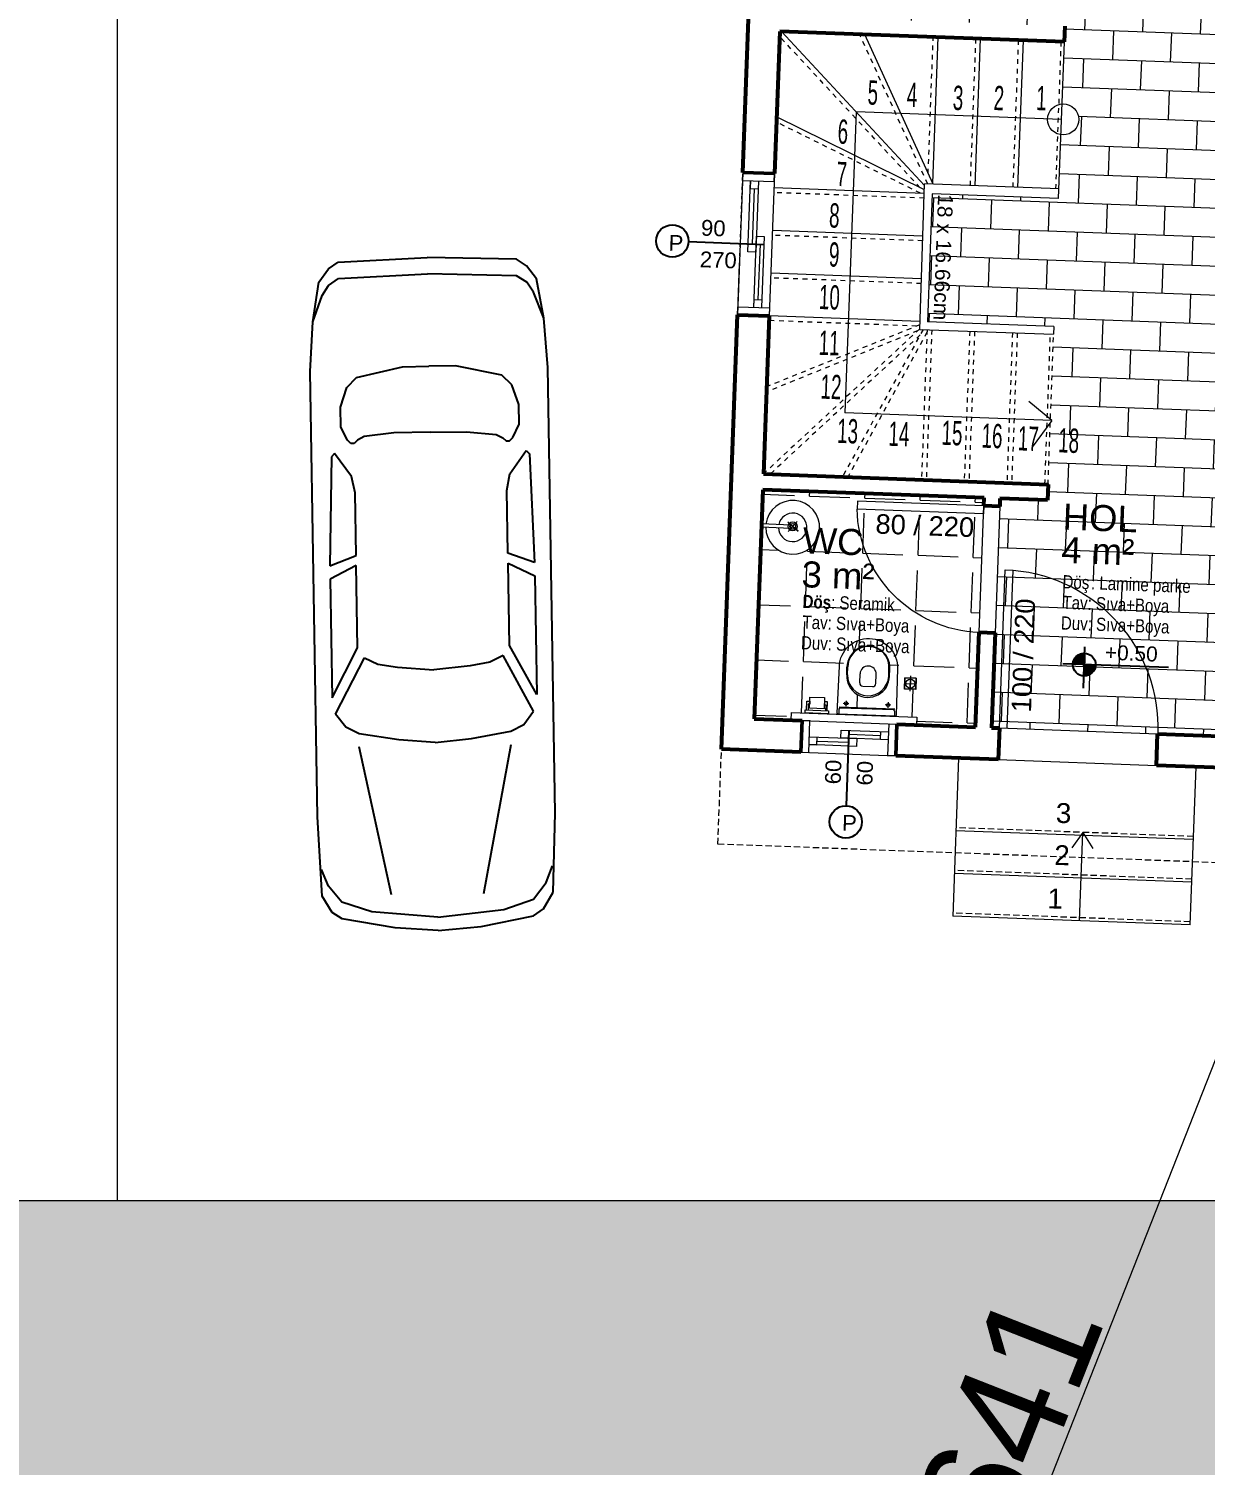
# Model space of a CAD drawing. Header units: centimetres. Extents: x 63871 to 181827, y -95930 to 42199.
# Drawn here: x 151802 to 152546, y 28366 to 29274 of the extents above; entities that cross this region are included whole.
import ezdxf

# ---------------------------------------------------------------- set-up
doc = ezdxf.new("R2010")
doc.units = ezdxf.units.CM
for name, pattern in [('11-021_500-SatisOfisi_220512$0${ Diamond }', [12, 4, -2, 2, 2, -2]), ('11-021_500-SatisOfisi_280512$0${ Wide Dash }', [12, 4, -2, 4, -2]), ('Dash', [6, 3, -3])]:
    doc.linetypes.add(name, pattern=pattern)
for name, color, linetype, lineweight in [('2D Drafting - General_Pen_No__86', 173, 'Continuous', 18), ('A-AREA-IDEN', 7, 'Continuous', 9), ('A-DOOR', 31, 'Continuous', 9), ('A-FLOR-HRAL', 11, 'Continuous', 9), ('A-GLAZ', 151, 'Continuous', 9), ('A-WALL', 12, 'Continuous', 50), ('ARA SINIRLAR', 225, 'Continuous', 15), ('ARM_Pen_No__252', 8, 'Continuous', 18), ('DUVAR', 7, 'Continuous', 40), ('İz DÜŞÜMÜ', 7, '11-021_500-SatisOfisi_220512$0${ Diamond }', 18), ('metal', 7, 'Continuous', 20), ('OLUK', 222, 'Continuous', 15), ('S-STRS', 31, 'Continuous', 9)]:
    doc.layers.add(name, color=color, linetype=linetype, lineweight=lineweight)
for name, color, linetype in [('Bitirme - Duvar', 7, 'Continuous'), ('Dıış Ölçü', 140, 'Continuous'), ('furn', 7, 'Continuous'), ('KOT', 171, 'Continuous')]:
    doc.layers.add(name, color=color, linetype=linetype)
doc.styles.add('Arial', font='Arial.ttf', dxfattribs={"height": 250})
doc.styles.add('Arial_1', font='Arial.ttf', dxfattribs={"height": 300})
doc.styles.add('MtXpl_Arial_Narrow', font='')
doc.styles.add('MtXpl_Arial_Narrow_1', font='')
doc.styles.add('OLUŞTURULMUŞ_STİL_1', font='Arial.ttf')
doc.styles.add('RomanS', font='')
doc.styles.add('STYLE1', font='', dxfattribs={"width": 0.55, "height": 0.25})
doc.styles.get('MtXpl_Arial_Narrow').set_extended_font_data('Arial Narrow', bold=True)
doc.styles.get('MtXpl_Arial_Narrow_1').set_extended_font_data('Arial Narrow')
doc.styles.get('RomanS').set_extended_font_data('Stylus BT')
doc.styles.get('STYLE1').set_extended_font_data('Arial Tur')
doc.dimstyles.new('BÖYÜK', dxfattribs={"dimtxt": 70, "dimasz": 5, "dimexe": 5, "dimexo": 5, "dimgap": 2, "dimtad": 3, "dimdec": 0, "dimzin": 0, "dimdsep": 46, "dimtxsty": 'RomanS', "dimblk": 'DOT', "dimcen": 5, "dimadec": 0, "dimazin": 0, "dimtfac": 1, "dimtdec": 0, "dimtix": 1, "dimtofl": 0, "dimtmove": 1, "dimatfit": 0, "dimldrblk": 'DOT', "dimfxl": 10, "dimfxlon": 1, "dimtolj": 1, "dimtzin": 0, "dimarcsym": 0})

# ---------------------------------------------------------------- blocks, each defined once
blk = doc.blocks.new('02PCAR03')
at = {"color": 0, "linetype": 'ByBlock'}
for p, q in [((-185, 35), (-197, 33)), ((-185, 35), (-193, 32)), ((-170, 36), (-185, 35)), ((-35, 36), (-170, 36)), ((-11, 35), (-35, 36)), ((-14, 33), (-19, 35)), ((-6, 32), (-11, 35)), ((-197, 33), (-201, 30)), ((-193, 32), (-196, 30)), ((-144, 30), (-111, 31)), ((-111, 31), (-114, 23)), ((-111, 23), (-107, 31)), ((-107, 31), (-71, 31)), ((-71, 31), (-86, 23)), ((-9, 29), (-14, 33)), ((-4, 29), (-6, 32)), ((-203, 27), (-204, 0)), ((-201, 30), (-203, 27)), ((-198, 27), (-199, 0)), ((-196, 30), (-198, 27)), ((-159, 27), (-165, 25)), ((-153, 27), (-159, 27)), ((-149, 25), (-153, 27)), ((-145, 29), (-144, 30)), ((-138, 24), (-145, 29)), ((-66, 30), (-83, 21)), ((-62, 27), (-66, 30)), ((-60, 23), (-62, 27)), ((-6, 20), (-9, 29)), ((-1, 13), (-4, 29)), ((-168, 22), (-171, 8)), ((-165, 25), (-168, 22)), ((-150, 20), (-149, 22)), ((-148, 24), (-149, 25)), ((-149, 22), (-148, 23)), ((-148, 23), (-148, 24)), ((-133, 23), (-138, 24)), ((-114, 23), (-133, 23)), ((-86, 23), (-111, 23)), ((-58, 11), (-60, 23)), ((-11, 14), (-56, 23)), ((-151, 11), (-150, 20)), ((-83, 21), (-81, 17)), ((-4, 0), (-6, 20)), ((-81, 17), (-80, 11)), ((-151, 0), (-151, 11)), ((-80, 11), (-79, 0)), ((-57, 0), (-58, 11)), ((0, 0), (-1, 13)), ((-171, 8), (-171, 0)), ((-203, -27), (-204, 0)), ((-198, -27), (-199, 0)), ((-171, -8), (-171, 0)), ((-151, 0), (-151, -11)), ((-80, -11), (-79, 0)), ((-57, 0), (-58, -11)), ((-4, 0), (-6, -20)), ((0, 0), (-1, -13)), ((-168, -22), (-171, -8)), ((-151, -11), (-150, -20)), ((-81, -17), (-80, -11)), ((-58, -11), (-60, -23)), ((-1, -13), (-4, -29)), ((-83, -21), (-81, -17)), ((-11, -14), (-56, -23)), ((-150, -20), (-149, -22)), ((-66, -30), (-83, -21)), ((-6, -20), (-9, -29)), ((-165, -25), (-168, -22)), ((-159, -27), (-165, -25)), ((-149, -25), (-153, -27)), ((-149, -22), (-148, -23)), ((-148, -24), (-149, -25)), ((-148, -23), (-148, -24)), ((-138, -24), (-145, -29)), ((-133, -23), (-138, -24)), ((-114, -23), (-133, -23)), ((-111, -31), (-114, -23)), ((-86, -23), (-111, -23)), ((-111, -23), (-107, -31)), ((-71, -31), (-86, -23)), ((-60, -23), (-62, -27)), ((-201, -30), (-203, -27)), ((-197, -33), (-201, -30)), ((-196, -30), (-198, -27)), ((-193, -32), (-196, -30)), ((-153, -27), (-159, -27)), ((-145, -29), (-144, -30)), ((-144, -30), (-111, -31)), ((-62, -27), (-66, -30)), ((-9, -29), (-14, -33)), ((-4, -29), (-6, -32)), ((-185, -35), (-197, -33)), ((-185, -35), (-193, -32)), ((-107, -31), (-71, -31)), ((-14, -33), (-19, -35)), ((-6, -32), (-11, -35)), ((-170, -36), (-185, -35)), ((-35, -36), (-170, -36)), ((-11, -35), (-35, -36))]:
    blk.add_line(p, q, dxfattribs=at)
blk = doc.blocks.new('M_Single-Flush - 80-231723-01_zemin')
at = {"layer": 'A-DOOR', "lineweight": 18}
for p, q in [((350, -50), (350, -850.1)), ((400, -50), (350, -50)), ((400, -50), (400, -850.1)), ((400, -850.1), (350, -850.1))]:
    blk.add_line(p, q, dxfattribs=at)
at = {"layer": 'A-DOOR'}
blk.add_arc((400, -50), 801.7, 180, 266.42425, dxfattribs=at)
blk = doc.blocks.new('M_Single-Flush - 100-231751-01_zemin')
at = {"layer": 'A-DOOR', "lineweight": 18}
for p, q in [((450, 100), (450, 1100.4)), ((500, 1100.4), (450, 1100.4)), ((500, 100), (500, 1100.4)), ((500, 100), (450, 100))]:
    blk.add_line(p, q, dxfattribs=at)
at = {"layer": 'A-DOOR'}
blk.add_arc((500, 100), 1001.7, 92.86114, 180, dxfattribs=at)
blk = doc.blocks.new('*U7')
at = {"layer": 'KOT', "linetype": 'Continuous'}
for p, q in [((531937.2, 4296263), (531937.38, 4296264.36)), ((531937.38, 4296264.36), (531937.82, 4296265.66)), ((531937.82, 4296265.66), (531938.5, 4296266.85)), ((531938.5, 4296266.85), (531939.39, 4296267.88)), ((531939.39, 4296267.88), (531940.47, 4296268.73)), ((531940.47, 4296268.73), (531941.68, 4296269.36)), ((531941.68, 4296269.36), (531942.99, 4296269.75)), ((531942.99, 4296269.75), (531944.36, 4296269.88)), ((531944.36, 4296269.88), (531944.36, 4296269.75)), ((531944.36, 4296269.75), (531944.36, 4296269.36)), ((531944.36, 4296269.36), (531944.36, 4296268.73)), ((531944.36, 4296268.73), (531944.36, 4296267.88)), ((531944.36, 4296267.88), (531944.36, 4296266.85)), ((531944.36, 4296266.85), (531944.36, 4296265.66)), ((531944.36, 4296265.66), (531944.36, 4296264.36)), ((531944.36, 4296264.36), (531944.36, 4296263))]:
    blk.add_line(p, q, dxfattribs=at)
at = {"layer": 'KOT', "linetype": 'Continuous', "extrusion": (0, 0, -1)}
for points in [[(-531937.38, 4296264.36), (-531944.36, 4296263), (-531937.2, 4296263)], [(-531937.82, 4296265.66), (-531944.36, 4296264.36), (-531937.38, 4296264.36)], [(-531937.38, 4296264.36), (-531944.36, 4296264.36), (-531944.36, 4296263)], [(-531938.5, 4296266.85), (-531944.36, 4296265.66), (-531937.82, 4296265.66)], [(-531937.82, 4296265.66), (-531944.36, 4296265.66), (-531944.36, 4296264.36)], [(-531939.39, 4296267.88), (-531944.36, 4296266.85), (-531938.5, 4296266.85)], [(-531938.5, 4296266.85), (-531944.36, 4296266.85), (-531944.36, 4296265.66)], [(-531940.47, 4296268.73), (-531944.36, 4296267.88), (-531939.39, 4296267.88)], [(-531939.39, 4296267.88), (-531944.36, 4296267.88), (-531944.36, 4296266.85)], [(-531941.68, 4296269.36), (-531944.36, 4296268.73), (-531940.47, 4296268.73)], [(-531940.47, 4296268.73), (-531944.36, 4296268.73), (-531944.36, 4296267.88)], [(-531942.99, 4296269.75), (-531944.36, 4296269.36), (-531941.68, 4296269.36)], [(-531941.68, 4296269.36), (-531944.36, 4296269.36), (-531944.36, 4296268.73)], [(-531944.36, 4296269.88), (-531944.36, 4296269.75), (-531942.99, 4296269.75)], [(-531942.99, 4296269.75), (-531944.36, 4296269.75), (-531944.36, 4296269.36)]]:
    blk.add_solid(points, dxfattribs=at)
blk = doc.blocks.new('*U8')
at = {"layer": 'KOT', "linetype": 'Continuous'}
for p, q in [((531944.36, 4296263.14), (531944.36, 4296263.42)), ((531944.36, 4296261.74), (531944.36, 4296263.14)), ((531951.52, 4296263.14), (531951.39, 4296261.74)), ((531951.52, 4296263.42), (531951.52, 4296263.14)), ((531944.36, 4296260.39), (531944.36, 4296261.74)), ((531944.36, 4296259.15), (531944.36, 4296260.39)), ((531944.36, 4296258.07), (531944.36, 4296259.15)), ((531944.36, 4296257.18), (531944.36, 4296258.07)), ((531944.36, 4296256.51), (531944.36, 4296257.18)), ((531944.36, 4296256.11), (531944.36, 4296256.51)), ((531945.76, 4296256.11), (531944.36, 4296255.97)), ((531944.36, 4296255.97), (531944.36, 4296256.11)), ((531947.1, 4296256.51), (531945.76, 4296256.11)), ((531948.34, 4296257.18), (531947.1, 4296256.51)), ((531949.42, 4296258.07), (531948.34, 4296257.18)), ((531950.32, 4296259.15), (531949.42, 4296258.07)), ((531950.98, 4296260.39), (531950.32, 4296259.15)), ((531951.39, 4296261.74), (531950.98, 4296260.39))]:
    blk.add_line(p, q, dxfattribs=at)
at = {"layer": 'KOT', "linetype": 'Continuous', "extrusion": (0, 0, -1)}
for points in [[(-531944.36, 4296263.42), (-531951.52, 4296263.14), (-531944.36, 4296263.14)], [(-531944.36, 4296263.42), (-531951.52, 4296263.42), (-531951.52, 4296263.14)], [(-531944.36, 4296263.14), (-531951.39, 4296261.74), (-531944.36, 4296261.74)], [(-531944.36, 4296263.14), (-531951.52, 4296263.14), (-531951.39, 4296261.74)], [(-531944.36, 4296261.74), (-531950.98, 4296260.39), (-531944.36, 4296260.39)], [(-531944.36, 4296261.74), (-531951.39, 4296261.74), (-531950.98, 4296260.39)], [(-531944.36, 4296260.39), (-531950.32, 4296259.15), (-531944.36, 4296259.15)], [(-531944.36, 4296260.39), (-531950.98, 4296260.39), (-531950.32, 4296259.15)], [(-531944.36, 4296259.15), (-531949.42, 4296258.07), (-531944.36, 4296258.07)], [(-531944.36, 4296259.15), (-531950.32, 4296259.15), (-531949.42, 4296258.07)], [(-531944.36, 4296258.07), (-531948.34, 4296257.18), (-531944.36, 4296257.18)], [(-531944.36, 4296258.07), (-531949.42, 4296258.07), (-531948.34, 4296257.18)], [(-531944.36, 4296257.18), (-531947.1, 4296256.51), (-531944.36, 4296256.51)], [(-531944.36, 4296257.18), (-531948.34, 4296257.18), (-531947.1, 4296256.51)], [(-531944.36, 4296256.51), (-531945.76, 4296256.11), (-531944.36, 4296256.11)], [(-531944.36, 4296256.51), (-531947.1, 4296256.51), (-531945.76, 4296256.11)], [(-531944.36, 4296256.11), (-531945.76, 4296256.11), (-531944.36, 4296255.97)]]:
    blk.add_solid(points, dxfattribs=at)
blk = doc.blocks.new('asdf')
at = {"layer": 'KOT'}
for p, q in [((435094.33, 4281336.77), (435094.33, 4281362.83)), ((435080.69, 4281351.86), (435147.51, 4281351.86))]:
    blk.add_line(p, q, dxfattribs=at)
blk.add_circle((435094.33, 4281351.57), 7.17, dxfattribs=at)
at = {"layer": 'KOT', "linetype": 'Continuous'}
for name, p in [('*U7', (-96850.02, -14911.15)), ('*U8', (-96850.02, -14911.57))]:
    blk.add_blockref(name, p, dxfattribs=at)
blk = doc.blocks.new('y')
for p, q in [((66798.9, 34324.71), (66798.9, 34329.57)), ((66799.41, 34324.71), (66799.41, 34329.77)), ((66807.33, 34319.9), (66807.33, 34325.63)), ((66812.43, 34330.73), (66812.43, 34330.73)), ((66817.54, 34319.9), (66817.54, 34325.63)), ((66825.46, 34324.71), (66825.46, 34329.77)), ((66825.97, 34324.71), (66825.97, 34329.57)), ((66809.37, 34317.86), (66815.5, 34317.86)), ((66764.67, 34299.66), (66844.14, 34299.66)), ((66764.67, 34299.66), (66764.67, 34294.66)), ((66794.82, 34304.26), (66830.05, 34304.26)), ((66794.82, 34302.73), (66794.82, 34299.66)), ((66795.84, 34303.75), (66829.03, 34303.75)), ((66830.05, 34302.73), (66830.05, 34299.66)), ((66830.05, 34302.73), (66830.05, 34299.66)), ((66844.14, 34299.66), (66844.14, 34294.66))]:
    blk.add_line(p, q)
at = {"color": 4, "ltscale": 30}
for p, q in [((66797.43, 34306.58), (66800.9, 34306.58)), ((66799.17, 34308.31), (66799.17, 34304.84)), ((66827.44, 34306.58), (66823.97, 34306.58)), ((66825.7, 34308.31), (66825.7, 34304.84))]:
    blk.add_line(p, q, dxfattribs=at)
blk.add_lwpolyline([(66794.52, 34299.66, -0.41586), (66793.8, 34300.38), (66794.06, 34329.77, -1), (66830.81, 34329.77), (66831.07, 34300.38, -0.41586), (66830.35, 34299.66)], format="xyb", close=True)
for centre in [(66799.17, 34306.58), (66825.7, 34306.58)]:
    blk.add_circle(centre, 1.02)
for centre, radius, start, end in [((66812.43, 34329.81), 13.54, 358.98526, 181.01474), ((66812.43, 34330.01), 13.03, 358.94587, 181.05413), ((66812.43, 34324.47), 13.54, 178.98526, 1.01474), ((66812.43, 34324.99), 13.03, 181.19291, 358.80709), ((66812.43, 34325.63), 5.1, 90, 180), ((66812.43, 34325.63), 5.1, 0, 90), ((66809.37, 34319.9), 2.04, 180, 270), ((66815.5, 34319.9), 2.04, 270, 0), ((66795.84, 34302.73), 1.02, 90, 180), ((66829.03, 34302.73), 1.02, 0, 90)]:
    blk.add_arc(centre, radius, start, end)
at = {"layer": 'ARM_Pen_No__252'}
for p, q in [((66774.4, 34307.06), (66776.25, 34307.06)), ((66774.4, 34301.51), (66774.4, 34307.06)), ((66776.25, 34309.77), (66785.49, 34309.77)), ((66776.25, 34302.63), (66776.25, 34309.77)), ((66776.25, 34307.06), (66776.25, 34305.21)), ((66785.49, 34309.77), (66785.49, 34302.63)), ((66785.49, 34307.06), (66785.49, 34305.21)), ((66787.33, 34307.06), (66785.49, 34307.06)), ((66787.33, 34301.51), (66787.33, 34307.06)), ((66775.32, 34305.21), (66775.32, 34301.51)), ((66776.25, 34305.21), (66775.32, 34305.21)), ((66785.49, 34302.63), (66776.25, 34302.63)), ((66785.49, 34305.21), (66786.41, 34305.21)), ((66786.41, 34305.21), (66786.41, 34301.51))]:
    blk.add_line(p, q, dxfattribs=at)
blk.add_lwpolyline([(66788.26, 34301.51), (66788.26, 34299.66), (66773.47, 34299.66), (66773.47, 34301.51)], close=True, dxfattribs=at)
at = {"layer": 'metal'}
for p, q in [((66842.94, 34324.17), (66835.76, 34324.17)), ((66835.76, 34316.97), (66835.76, 34324.17)), ((66842.7, 34323.93), (66836, 34323.93)), ((66836, 34317.21), (66836, 34323.93)), ((66839.34, 34315.86), (66839.34, 34325.56)), ((66839.34, 34316.98), (66839.34, 34323.99)), ((66842.7, 34323.93), (66842.7, 34317.21)), ((66842.94, 34324.17), (66842.94, 34316.97)), ((66835.76, 34320.57), (66842.96, 34320.57)), ((66842.94, 34316.97), (66835.76, 34316.97)), ((66842.7, 34317.21), (66836, 34317.21)), ((66836.94, 34320.57), (66841.74, 34320.57)), ((66839.34, 34322.69), (66839.34, 34316.98))]:
    blk.add_line(p, q, dxfattribs=at)
blk.add_circle((66839.34, 34320.57), 2.88, dxfattribs=at)
blk = doc.blocks.new('HRD')
at = {"layer": 'ARM_Pen_No__252'}
h = blk.add_hatch(dxfattribs=at)
h.set_pattern_fill('AR-B816', color=256, scale=0.09)
h.set_pattern_definition([(0, (-39959.2, 0), (0, 18.288), []), (90, (-39959.2, 0), (-18.288, 18.288), [18.288, -18.288])])
h.paths.add_polyline_path([(154149.63, 35592.48), (154149.63, 35503.48), (154219.63, 35503.48), (154219.63, 35483.24), (154324.63, 35483.24), (154324.63, 35692.48), (154369.63, 35692.48), (154369.63, 35927.48), (154369.63, 35927.48), (154369.63, 36097.48), (154369.63, 36177.48), (154254.63, 36177.48), (153954.63, 36177.48), (153839.63, 36177.48), (153839.63, 35897.6), (153869.63, 35897.54), (153869.63, 35882.48), (154019.63, 35882.48), (154019.63, 35872.48), (154019.63, 35833.25, -0.444416), (154030.45, 35823.48, -0.444416), (154019.63, 35813.72), (154019.63, 35773.48), (153939.63, 35773.48), (153939.63, 35692.48), (154019.63, 35692.48), (154019.63, 35687.48), (154019.63, 35633.7), (154020.63, 35632.93), (154019.63, 35631.47), (154019.63, 35592.48), (154019.63, 35582.48), (153989.63, 35582.48), (153989.63, 35577.48), (153989.63, 35497.48), (153989.63, 35437.48), (153994.63, 35437.48), (154094.63, 35437.48), (154139.63, 35437.48), (154139.63, 35592.48)])
h = blk.add_hatch(dxfattribs=at)
h.set_pattern_fill('ANGLE', color=256, scale=5)
h.set_pattern_definition([(0, (-39959.2, 0), (0, 34.925), [25.4, -9.525]), (90, (-39959.2, 0), (-34.925, 2e-15), [25.4, -9.525])])
h.paths.add_polyline_path([(153979.63, 35577.48), (153979.63, 35582.48), (153839.63, 35582.48), (153839.63, 35560.82), (153842.46, 35560.82, -35.598717), (153842.4, 35558.91), (153839.63, 35558.91), (153839.63, 35437.48), (153862.73, 35437.48), (153862.73, 35442.48), (153892.58, 35442.48, -0.415866), (153891.86, 35443.2), (153892.13, 35472.59, -1), (153928.87, 35472.59), (153929.13, 35443.21, -0.417788), (153928.41, 35442.48), (153942.2, 35442.48), (153942.2, 35437.48), (153979.63, 35437.48), (153979.63, 35497.48)])
h.paths.add_polyline_path([(153928.87, 35472.59, 1), (153892.13, 35472.59), (153891.86, 35443.2, 0.415866), (153892.58, 35442.48), (153892.88, 35442.48), (153892.88, 35445.55, -0.414214), (153893.9, 35446.57), (153927.09, 35446.57, -0.414206), (153928.11, 35445.55), (153928.11, 35442.48), (153928.41, 35442.48, 0.417795), (153929.13, 35443.21)], flags=17)
h.paths.add_polyline_path([(153924.03, 35472.39), (153924.03, 35467.54, -1.017869), (153896.96, 35467.54), (153896.96, 35472.39, -1.017869)], flags=16)
h.paths.add_polyline_path([(153923.52, 35472.59), (153923.52, 35467.54, -0.979394), (153897.47, 35467.54), (153897.47, 35472.59, -1.018569)], flags=0)
h.paths.add_polyline_path([(153941, 35466.99), (153941, 35459.79), (153933.82, 35459.79), (153933.82, 35466.99)], flags=16)
h.paths.add_polyline_path([(153940.76, 35466.75), (153940.76, 35460.03), (153934.06, 35460.03), (153934.06, 35466.75)], flags=0)
h.paths.add_polyline_path([(153940.28, 35463.39, -1), (153934.52, 35463.39, -1)], flags=0)
h.paths.add_polyline_path([(153915.6, 35468.45), (153915.6, 35462.72, -0.414219), (153913.56, 35460.68), (153907.43, 35460.68, -0.414214), (153905.39, 35462.72), (153905.39, 35468.45, -0.414214), (153910.5, 35473.55, -0.414212)], flags=0)
h.paths.add_polyline_path([(153924.78, 35449.4, -1), (153922.74, 35449.4, -1)], flags=16)
h.paths.add_polyline_path([(153864.64, 35477.47), (153938.67, 35477.41), (153938.69, 35493.77), (153864.65, 35493.83)], flags=24)
h.paths.add_polyline_path([(153865.12, 35490.52), (153938.1, 35490.46), (153938.12, 35506.83), (153865.14, 35506.88)], flags=24)
h.paths.add_polyline_path([(153883.26, 35506.44), (153927.79, 35506.4), (153927.8, 35519.31), (153883.27, 35519.34)], flags=24)
h.paths.add_polyline_path([(153864.7, 35503.65), (153888.12, 35503.63), (153888.13, 35519.89), (153864.71, 35519.91)], flags=24)
h.paths.add_polyline_path([(153862.27, 35534.3), (153908.83, 35534.3), (153908.83, 35568.24), (153862.27, 35568.24)], flags=24)
h.paths.add_polyline_path([(153861.82, 35512.84), (153916.06, 35512.84), (153916.06, 35546.78), (153861.82, 35546.78)], flags=24)
at = {"layer": '2D Drafting - General_Pen_No__86'}
for radius, start, end in [(17, 181.57168, 175.13542), (9, 182.9697, 170.78267)]:
    blk.add_arc((153859.4, 35559.38), radius, start, end, dxfattribs=at)
at = {"layer": 'A-DOOR'}
for p, q in [((153979.63, 35497.48), (153979.63, 35577.48)), ((153989.63, 35577.48), (153989.63, 35497.48)), ((153994.63, 35437.48), (154094.63, 35437.48)), ((153994.63, 35417.48), (154094.63, 35417.48))]:
    blk.add_line(p, q, dxfattribs=at)
at = {"layer": 'A-FLOR-HRAL'}
for p, q in [((153969.6, 35417.48), (153969.6, 35317.48)), ((154119.71, 35317.48), (154119.71, 35417.48)), ((154119.71, 35371.48), (153969.6, 35371.48)), ((154049.77, 35373.48), (154043.1, 35363.46)), ((154049.77, 35317.48), (154049.77, 35373.48)), ((154049.77, 35373.48), (154056.43, 35363.46)), ((154119.71, 35344.48), (153969.6, 35344.48)), ((154119.71, 35317.48), (153969.6, 35317.48))]:
    blk.add_line(p, q, dxfattribs=at)
at = {"layer": 'A-FLOR-HRAL', "linetype": '11-021_500-SatisOfisi_280512$0${ Wide Dash }'}
for p, q in [((154119.71, 35373.48), (153969.6, 35373.48)), ((154119.71, 35346.48), (153969.6, 35346.48)), ((154119.71, 35319.48), (153969.6, 35319.48))]:
    blk.add_line(p, q, dxfattribs=at)
at = {"layer": 'A-GLAZ', "ltscale": 3}
for p, q in [((153839.63, 35782.48), (153819.63, 35782.48)), ((153819.63, 35782.48), (153819.63, 35777.48)), ((153819.63, 35782.48), (153819.63, 35692.48)), ((153819.63, 35777.48), (153839.63, 35777.48)), ((153824.63, 35732.48), (153824.63, 35777.48)), ((153824.63, 35777.48), (153824.63, 35772.48)), ((153829.63, 35777.48), (153829.63, 35732.48)), ((153839.63, 35777.48), (153839.63, 35782.48)), ((153839.63, 35782.48), (153839.63, 35692.48)), ((153824.63, 35772.48), (153829.63, 35772.48)), ((153827.13, 35772.48), (153827.13, 35737.48)), ((153829.63, 35697.48), (153829.63, 35742.48)), ((153829.63, 35742.48), (153834.63, 35742.48)), ((153834.63, 35742.48), (153834.63, 35697.48)), ((153829.63, 35737.48), (153824.63, 35737.48)), ((153829.63, 35732.48), (153824.63, 35732.48)), ((153829.63, 35737.48), (153834.63, 35737.48)), ((153832.13, 35737.48), (153832.13, 35702.48)), ((153819.63, 35692.48), (153819.63, 35697.48)), ((153819.63, 35697.48), (153839.63, 35697.48)), ((153829.63, 35697.48), (153829.63, 35702.48)), ((153829.63, 35702.48), (153834.63, 35702.48)), ((153839.63, 35697.48), (153839.63, 35692.48)), ((153839.63, 35692.48), (153819.63, 35692.48)), ((153869.84, 35437.48), (153869.84, 35417.48)), ((153874.84, 35437.48), (153869.84, 35437.48)), ((153869.84, 35437.48), (153929.84, 35437.48)), ((153874.84, 35417.48), (153874.84, 35437.48)), ((153894.84, 35427.48), (153894.84, 35432.48)), ((153894.84, 35432.48), (153924.84, 35432.48)), ((153899.84, 35427.48), (153899.84, 35432.48)), ((153919.84, 35427.48), (153919.84, 35432.48)), ((153924.84, 35417.48), (153924.84, 35437.48)), ((153924.84, 35437.48), (153929.84, 35437.48)), ((153929.84, 35437.48), (153929.84, 35417.48)), ((153874.84, 35427.48), (153904.84, 35427.48)), ((153879.84, 35422.48), (153879.84, 35427.48)), ((153879.84, 35424.98), (153899.84, 35424.98)), ((153924.84, 35427.48), (153894.84, 35427.48)), ((153899.84, 35429.98), (153919.84, 35429.98)), ((153899.84, 35427.48), (153899.84, 35422.48)), ((153904.84, 35427.48), (153904.84, 35422.48)), ((153924.84, 35427.48), (153919.84, 35427.48)), ((153869.84, 35417.48), (153874.84, 35417.48)), ((153869.84, 35417.48), (153929.84, 35417.48)), ((153904.84, 35422.48), (153874.84, 35422.48)), ((153874.84, 35422.48), (153879.84, 35422.48)), ((153929.84, 35417.48), (153924.84, 35417.48))]:
    blk.add_line(p, q, dxfattribs=at)
at = {"layer": 'A-WALL', "lineweight": 53}
for p, q in [((153819.63, 35782.48), (153819.63, 36197.48)), ((154019.63, 35872.48), (154019.63, 35882.48)), ((153839.63, 35872.48), (153839.63, 35782.48)), ((154019.63, 35872.48), (153839.63, 35872.48)), ((153819.63, 35417.48), (153819.63, 35692.48)), ((153819.63, 35692.48), (153839.63, 35692.48)), ((153839.63, 35692.48), (153839.63, 35592.48)), ((153839.63, 35592.48), (154019.63, 35592.48)), ((154019.63, 35592.48), (154019.63, 35582.48)), ((153839.63, 35582.48), (153839.63, 35437.48)), ((153979.63, 35582.48), (153839.63, 35582.48)), ((153979.63, 35577.48), (153979.63, 35582.48)), ((153989.63, 35577.48), (153979.63, 35577.48)), ((154019.63, 35582.48), (153989.63, 35582.48)), ((153989.63, 35582.48), (153989.63, 35577.48)), ((153979.63, 35437.48), (153979.63, 35497.48)), ((153979.63, 35497.48), (153989.63, 35497.48)), ((153989.63, 35497.48), (153989.63, 35437.48)), ((153839.63, 35437.48), (153869.84, 35437.48)), ((153929.84, 35437.48), (153979.63, 35437.48)), ((153989.63, 35437.48), (153994.63, 35437.48)), ((153994.63, 35437.48), (153994.63, 35417.48)), ((154094.63, 35417.48), (154094.63, 35437.48)), ((154094.63, 35437.48), (154139.63, 35437.48)), ((153869.84, 35417.48), (153819.63, 35417.48)), ((153994.63, 35417.48), (153929.84, 35417.48)), ((154389.63, 35417.48), (154094.63, 35417.48))]:
    blk.add_line(p, q, dxfattribs=at)
at = {"layer": 'A-WALL', "lineweight": 50}
for p, q in [((153839.63, 35782.48), (153819.63, 35782.48)), ((153869.84, 35437.48), (153869.84, 35417.48)), ((153929.84, 35417.48), (153929.84, 35437.48))]:
    blk.add_line(p, q, dxfattribs=at)
at = {"layer": 'Bitirme - Duvar', "color": 161, "linetype": 'Continuous', "lineweight": 25}
for p, q in [((153786.93, 35737.48), (153834.43, 35737.48)), ((153899.84, 35384.78), (153899.84, 35432.28))]:
    blk.add_line(p, q, dxfattribs=at)
for centre in [(153776.71, 35737.48), (153899.84, 35374.56)]:
    blk.add_circle(centre, 10.23, dxfattribs=at)
at = {"layer": 'İz DÜŞÜMÜ'}
blk.add_lwpolyline([(153819.63, 36347.48), (154419.63, 36347.49), (154419.63, 35292.49), (154159.63, 35292.49), (154159.63, 35357.48), (153819.63, 35357.48), (153819.63, 36347.48)], dxfattribs=at)
at = {"layer": 'metal'}
for p, q in [((153862.86, 35557.11), (153856.25, 35562.61)), ((153856.7, 35556.75), (153862.16, 35563.31)), ((153859.4, 35559.99), (153856.7, 35556.75)), ((153859.4, 35559.99), (153862.86, 35557.11))]:
    blk.add_line(p, q, dxfattribs=at)
blk.add_lwpolyline([(153839.63, 35558.91), (153858.14, 35558.91), (153858.14, 35560.82), (153839.63, 35560.82)], dxfattribs=at)
for radius in [2.81, 1.81]:
    blk.add_circle((153859.4, 35559.99), radius, dxfattribs=at)
at = {"layer": 'S-STRS', "linetype": 'Dash'}
for p, q in [((153931.94, 35776.94), (153839.63, 35869.24)), ((153936.63, 35779.48), (153890.13, 35872.48)), ((153936.63, 35786.19), (153936.63, 35872.48)), ((153963.63, 35779.48), (153963.63, 35872.48)), ((153990.63, 35779.48), (153990.63, 35872.48)), ((153932.3, 35773.48), (153839.63, 35815.06)), ((153934.67, 35770.48), (153839.63, 35770.48)), ((153934.75, 35743.48), (153839.63, 35743.48)), ((153934.84, 35716.48), (153839.63, 35716.48)), ((153934.93, 35690.37), (153839.63, 35647.62)), ((153932.95, 35689.48), (153839.63, 35689.48)), ((153934.94, 35687.79), (153839.63, 35592.48)), ((153933.67, 35686.52), (153840.86, 35644.89)), ((153937.13, 35687.48), (153889.63, 35592.48)), ((153939.63, 35687.48), (153939.63, 35592.48)), ((153942.63, 35687.48), (153942.63, 35592.48)), ((153966.63, 35687.48), (153966.63, 35592.48)), ((153969.63, 35687.48), (153969.63, 35592.48)), ((153993.63, 35687.48), (153993.63, 35592.48)), ((153996.63, 35687.48), (153996.63, 35592.48)), ((153935.39, 35684), (153843.88, 35592.48)), ((153939.63, 35685.78), (153892.99, 35592.48))]:
    blk.add_line(p, q, dxfattribs=at)
at = {"layer": 'S-STRS'}
for p, q in [((153934.64, 35778.48), (153840.63, 35872.48)), ((153939.99, 35779.48), (153893.49, 35872.48)), ((153939.63, 35872.48), (153939.63, 35780.19)), ((153966.63, 35779.48), (153966.63, 35872.48)), ((153993.63, 35779.48), (153993.63, 35872.48)), ((154019.63, 35773.48), (154019.63, 35872.48)), ((153889.63, 35823.48), (153889.63, 35632.93)), ((154019.63, 35823.48), (153889.63, 35823.48)), ((153934.65, 35775.72), (153839.63, 35818.35)), ((154019.63, 35779.48), (153934.64, 35779.48)), ((153934.94, 35687.48), (153934.64, 35779.48)), ((153934.66, 35773.48), (153839.63, 35773.48)), ((153939.63, 35773.48), (153939.63, 35692.48)), ((154019.63, 35773.48), (153939.63, 35773.48)), ((153934.74, 35746.48), (153839.63, 35746.48)), ((153934.83, 35719.48), (153839.63, 35719.48)), ((153934.92, 35692.48), (153839.63, 35692.48)), ((153934.94, 35687.48), (154019.63, 35687.48)), ((154019.63, 35692.48), (153939.63, 35692.48)), ((154019.63, 35692.48), (154019.63, 35687.48)), ((154020.63, 35632.93), (154005.64, 35644.41)), ((154020.63, 35632.93), (153889.63, 35632.93)), ((154020.63, 35632.93), (154008.78, 35615.63)), ((154019.63, 35593.02), (154019.63, 35592.48))]:
    blk.add_line(p, q, dxfattribs=at)
at = {"layer": 'S-STRS', "linetype": 'Dash'}
for points in [[(154017.63, 35779.48), (154017.63, 35872.48)], [(154017.63, 35592.48), (154017.63, 35687.48)], [(154019.63, 35592.48), (154019.63, 35687.48)]]:
    blk.add_lwpolyline(points, dxfattribs=at)
at = {"layer": 'S-STRS'}
blk.add_circle((154020.63, 35823.48), 9.82, dxfattribs=at)
blk.add_blockref('y', (87098.06, 1142.82))
at = {"layer": 'A-DOOR', "xscale": -0.1, "yscale": 0.1, "zscale": 0.1, "rotation": 270.0000000000001}
blk.add_blockref('M_Single-Flush - 80-231723-01_zemin', (153984.63, 35537.48), dxfattribs=at)
at = {"layer": 'A-DOOR', "xscale": -0.1, "yscale": 0.1, "zscale": 0.1}
blk.add_blockref('M_Single-Flush - 100-231751-01_zemin', (154044.63, 35427.48), dxfattribs=at)
at = {"layer": 'DUVAR'}
blk.add_blockref('asdf', (-281047.6, -4245872.08), dxfattribs=at)
for s, style, p in [('Döş', 'MtXpl_Arial_Narrow_1', (154031.1, 35527.3)), (': Lamine parke', 'MtXpl_Arial_Narrow_1', (154049.09, 35527.28)), ('Tav: Sıva+Boya', 'MtXpl_Arial_Narrow_1', (154031.54, 35514.24)), ('Döş', 'MtXpl_Arial_Narrow', (153867.42, 35508.74)), (': Seramik', 'MtXpl_Arial_Narrow_1', (153885.41, 35508.73)), ('Duv: Sıva+Boya', 'MtXpl_Arial_Narrow_1', (154031.05, 35501.19)), ('Tav: Sıva+Boya', 'MtXpl_Arial_Narrow_1', (153867.85, 35495.69)), ('Duv: Sıva+Boya', 'MtXpl_Arial_Narrow_1', (153867.37, 35482.64))]:
    blk.add_text(s, height=8.316, rotation=359.95698, dxfattribs=dict(style=style)).set_placement(p)
at = {"layer": 'A-AREA-IDEN', "char_height": 16.469, "width": 224.1999, "attachment_point": 2, "line_spacing_factor": 0.941778, "style": 'Arial'}
for s, insert in [('HOL', (154053.4, 35580.76)), ('WC', (153885.24, 35559.76)), ('4 m²', (154052.67, 35559.8)), ('3 m²', (153889.23, 35538.3))]:
    blk.add_mtext(s, dxfattribs=dict(at, insert=insert))
at = {"layer": 'A-DOOR', "style": 'Arial', "text_generation_flag": 6}
for s, rotation, p in [('80 / 220', 180, (153911.63, 35557.46)), ('100 / 220', 270, (154014.22, 35447.91))]:
    blk.add_text(s, height=12.355, rotation=rotation, dxfattribs=at).set_placement(p)
at = {"layer": 'Bitirme - Duvar', "linetype": 'Continuous', "char_height": 10, "attachment_point": 7, "style": 'OLUŞTURULMUŞ_STİL_1'}
for s, insert in [('\\A1;90', (153794.5, 35741.48)), ('\\A1;P', (153774.38, 35731.36)), ('\\A1;270', (153794.5, 35721.48)), ('\\A1;P', (153897.51, 35368.97))]:
    blk.add_mtext(s, dxfattribs=dict(at, insert=insert))
at = {"layer": 'Bitirme - Duvar', "linetype": 'Continuous', "style": 'OLUŞTURULMUŞ_STİL_1'}
for s, insert, char_height, attachment_point, rotation in [('\\A1;60', (153895.85, 35398), 10, 7, 90), ('\\A1;3', (154042.24, 35378.86), 12.592, 9, 1.38858), ('\\A1;2', (154042.24, 35352.41), 12.592, 9, 1.38858), ('\\A1;1', (154038.91, 35324.84), 12.592, 9, 1.38858)]:
    blk.add_mtext(s, dxfattribs=dict(at, insert=insert, char_height=char_height, attachment_point=attachment_point, rotation=rotation))
at = {"layer": 'Bitirme - Duvar', "linetype": 'Continuous', "insert": (153915.85, 35398), "char_height": 10, "width": 14.493, "attachment_point": 7, "rotation": 90, "style": 'OLUŞTURULMUŞ_STİL_1'}
blk.add_mtext('\\A1;60', dxfattribs=at)
at = {"layer": 'KOT', "style": 'Arial_1'}
blk.add_text('+0.50', height=9.45, dxfattribs=at).set_placement((154059.49, 35483.12))
at = {"layer": 'S-STRS', "style": 'STYLE1', "text_generation_flag": 6, "width": 0.55}
for s, p in [('5', (153896.57, 35828.3)), ('4', (153921.38, 35827.87)), ('3', (153950.49, 35826.93)), ('2', (153976.29, 35827.8)), ('1', (154003.15, 35828.76)), ('6', (153878.58, 35802.91)), ('7', (153878.84, 35776.1)), ('8', (153875.13, 35749.76)), ('9', (153875.94, 35725.08)), ('10', (153870.67, 35697.98)), ('11', (153871.56, 35669.05)), ('12', (153873.77, 35641.39)), ('13', (153885.31, 35613.83)), ('14', (153917.77, 35613.22)), ('15', (153951.29, 35615.09)), ('16', (153976.64, 35614.2)), ('17', (153999.56, 35613.36)), ('18', (154025.14, 35613.05))]:
    blk.add_text(s, height=15.36, rotation=180, dxfattribs=at).set_placement(p)
at = {"layer": 'S-STRS', "style": 'STYLE1'}
blk.add_text('18 x 16.66cm', height=9.5148, rotation=270, dxfattribs=at).set_placement((153943.4, 35773.48))
blk = doc.blocks.new('_Dot')
at = {"color": 0, "linetype": 'ByBlock', "lineweight": -2}
blk.add_line((-0.5, 0), (-1, 0), dxfattribs=at)
at = {"color": 0, "linetype": 'ByBlock', "const_width": 0.5}
blk.add_lwpolyline([(-0.25, 0, 1), (0.25, 0, 1)], format="xyb", close=True, dxfattribs=at)
blk = doc.blocks.new('*D227')
at = {"layer": 'Defpoints', "color": 0, "transparency": 16777216}
for p in [(-3853.51, 12498.5, 0), (-4088.21, 11901.82, 0), (-4088.21, 11901.82)]:
    blk.add_point(p, dxfattribs=at)
at = {"layer": 'Dıış Ölçü', "color": 0, "lineweight": -2, "transparency": 16777216}
for p, q in [((-3853.51, 12498.5), (-3858.16, 12500.33)), ((-3855.34, 12493.84), (-4086.38, 11906.47)), ((-4088.21, 11901.82), (-4092.86, 11903.65))]:
    blk.add_line(p, q, dxfattribs=at)
at = {"layer": 'Dıış Ölçü', "color": 0, "lineweight": -2, "transparency": 16777216, "xscale": 5, "yscale": 5, "zscale": 5}
for p, rotation in [((-3853.51, 12498.5), 68.52772643507218), ((-4088.21, 11901.82), 248.5277264350722)]:
    blk.add_blockref('_Dot', p, dxfattribs=dict(at, rotation=rotation))
at = {"layer": 'Dıış Ölçü', "color": 0, "transparency": 16777216, "insert": (-4006.75, 12214.28), "char_height": 70, "attachment_point": 5, "rotation": 68.52773, "style": 'RomanS'}
blk.add_mtext('\\A1;641', dxfattribs=at)
blk = doc.blocks.new('yerleşim planı')
at = {"layer": 'ARM_Pen_No__252'}
h = blk.add_hatch(dxfattribs=at)
h.set_pattern_fill('AR-HBONE', color=256, scale=0.51)
h.set_pattern_definition([(45, (-177987.134, -15156.517), (0, 73.27889), [155.448, -51.816]), (135, (-177950.495, -15119.877), (7e-15, 73.27889), [155.448, -51.816])])
h.paths.add_polyline_path([(-2142.28, 12350.54), (-6158.02, 12350.54), (-5113.15, 15429.31), (-2007.04, 15429.31)], flags=16)
h.paths.add_polyline_path([(-2155.45, 12050.81), (-2289.18, 9006.52), (-7230.37, 9110.99), (-6232.66, 12050.81)], flags=16)
h.paths.add_polyline_path([(-1993.99, 15726.33), (-2007.04, 15429.31), (-5113.15, 15429.31), (-2392.44, 23446.06), (-2901.07, 23669.61), (-7833.02, 9123.73), (-10553.48, 9181.25), (-10718.93, 8734.63), (588.09, 8496.02), (607.89, 8945.26), (-1738.17, 8994.87), (-1127.77, 22890.2), (-1668.84, 23128.02), (-1970.99, 15726.33)])
at = {"layer": 'ARA SINIRLAR'}
for p, q in [((-4570.44, 13960.5), (-4570.44, 12350.54)), ((-2142.28, 12350.54), (-6158.02, 12350.54))]:
    blk.add_line(p, q, dxfattribs=at)
at = {"rotation": 357.8731892381679}
blk.add_blockref('HRD', (-159216.7, -17048.61, 0), dxfattribs=at)
at = {"layer": 'furn', "linetype": 'Continuous', "xscale": 2.086125961570064, "yscale": 2.086125961570064, "zscale": 2.086125961570064, "rotation": 270.9296038315418}
blk.add_blockref('02PCAR03', (-4367.67, 12521.52), dxfattribs=at)
at = {"layer": 'Dıış Ölçü'}
dim = blk.add_aligned_dim(p1=(-3853.51, 12498.5, 0), p2=(-4088.21, 11901.82, 0), distance=0, dimstyle='BÖYÜK', dxfattribs=at)
dim.commit()
dim.dimension.update_dxf_attribs({"geometry": '*D227', "text_midpoint": (-4006.75, 12214.28)})

msp = doc.modelspace()

# ---------------------------------------------------------------- block references
at = {"layer": 'OLUK'}
msp.add_blockref('yerleşim planı', (156428.79, 16182.58), dxfattribs=at)

doc.saveas('drawing.dxf')
